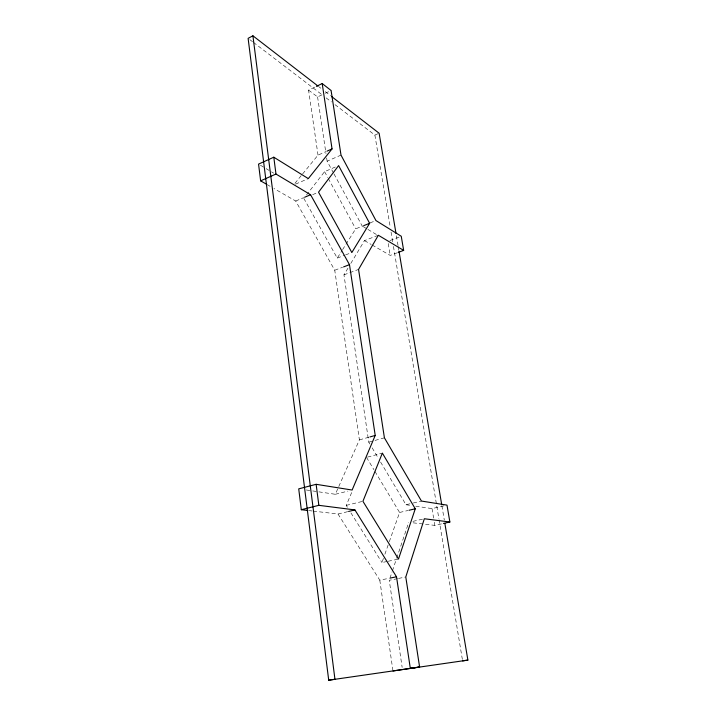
<?xml version="1.0" encoding="UTF-8"?>
<svg xmlns="http://www.w3.org/2000/svg" width="716" height="716" viewBox="0 0 716 716"><rect width="100%" height="100%" fill="white"/><g stroke="black" fill="none" stroke-linecap="round" stroke-linejoin="round"><path stroke-width="0.54" stroke-dasharray="3.58 2.69" d="M389.952 578.179L392.082 571.86M392.44 570.804L396.333 559.205M396.691 558.158L408.747 522.313M387.123 561.469L381.959 562.552L383.427 558.382M384.895 554.211L388.94 542.728M389.307 541.69L399.591 512.468L374.504 470.672M347.412 507.259L346.24 505.389L352.281 491.087M312.722 490.934L335.339 494.282L359.396 439.875L334.748 270.227L295.708 201.035L273.906 188.487M369.895 444.045L368.767 442.157L343.957 274.846L347.949 268.187M350.804 263.434L364.48 240.603L378.343 235.251M303.835 198.404L337.263 258.091L342.024 250.537M342.615 249.589L355.7 228.816L362.672 226.068M306.511 194.958L324.572 171.67L335.607 166.891M294.938 183.305L301.937 174.767M302.635 173.916L318.02 155.139L326.031 151.586M318.02 155.139L308.569 90.118L316.356 86.368M308.569 90.118L317.582 96.92L324.33 93.707M325.297 93.25L331.087 90.493M334.99 104.643L374.88 135.091L379.122 133.221M333.486 172.977L327.114 161.19L341.004 155.104M295.511 184.155L308.31 178.615M295.708 201.035L303.638 197.67M312.65 194.671L317.555 192.604M370.056 222.9L375.963 220.573M337.263 258.091L344.548 255.299M345.595 254.905L351.842 252.506M389.943 240.576L401.255 236.262M334.748 270.227L342.606 267.265M372.105 244.988L390.211 255.406L397.452 252.703M343.957 274.846L358.555 269.422M359.396 439.875L368.892 437.225M368.767 442.157L373.985 440.707M375.023 440.421L384.411 437.825M367.577 457.094L382.362 453.121M335.339 494.282L347.922 491.095M346.24 505.389L362.923 501.29M313.178 511.099L338.006 514.007L348.576 511.457M380.608 462.071L405.99 504.744L412.183 503.267M413.213 503.026L421.464 501.057M399.591 512.468L407.959 510.508M415.754 506.185L432.034 508.602L445.925 505.362M412.908 521.364L424.337 518.751M413.096 522.823L434.809 525.374L443.41 523.45M388.153 561.255L398.481 559.089M338.006 514.007L379.784 580.166L389.2 578.277M397.514 578.635L389.244 580.291L402.159 667.402M398.543 578.43L405.784 576.989M308.856 510.589L312.095 510.973M306.26 489.977L311.648 490.773M405.99 504.744L411.414 505.55M267.265 184.665L270.111 186.303M364.48 240.603L371.148 244.442M260.454 165.253L265.18 168.072M266.119 168.636L273.691 173.156M363.137 226.578L366.95 228.851M367.899 229.424L376.464 234.535M249.884 39.693L252.542 41.725M253.428 42.396L322.576 95.174M326.12 97.877L331.436 101.941M319.103 86.896L320.866 88.256M325.279 91.666L330.577 95.756M350.93 512.889L381.959 562.552M366.52 457.381L373.931 469.723M372.15 447.84L378.352 458.276M324.572 171.67L327.74 177.479M328.268 178.454L355.7 228.816M334.023 173.961L362.189 226.014M396.395 235.734L398.06 245.651M398.248 246.751L398.803 250.063M441.888 505.782L444.305 520.111M374.88 135.091L390.327 227.688M391.061 232.1L392.717 242.017M393.451 246.429L438.881 518.697M439.069 519.798L462.42 659.794M388.242 243.521L390.211 255.406M432.034 508.602L433.592 518.035M434.29 522.232L434.809 525.374M317.582 96.92L325.977 153.564M326.621 157.923L327.114 161.19M379.784 580.166L392.824 669.881"/><path stroke-width="1.07" d="M415.271 508.79L398.481 559.089L362.923 501.29L382.362 453.121L415.271 508.79L408.997 510.266M266.316 184.128L260.633 180.853L258.557 164.116L273.798 157.207L275.973 174.042L310.583 194.734L349.489 264.678L375.22 435.453L352.12 490.039L316.132 484.311L298.724 488.867L301.302 509.702L307.782 510.463M369.635 223.311L351.842 252.506L318.53 192.183L338.614 165.593L369.635 223.311L363.665 225.674M316.356 86.368L322.191 83.548L332.045 148.91L308.31 178.615L273.798 157.207M318.217 86.215L252.909 35.8L248.112 38.342L328.716 680.2L467.888 660.098L444.86 523.423M327.033 151.139L332.045 148.91M260.633 180.853L275.973 174.042M304.631 197.249L310.583 194.734M343.59 266.898L349.489 264.678M398.481 252.309L403.654 250.385L401.255 236.262L375.963 220.573L341.004 155.104L331.087 90.493L322.191 83.548M369.948 436.93L375.22 435.453M301.302 509.702L318.853 505.326L354.921 509.917L396.512 576.801L410.313 668.359L419.603 667.017L405.784 576.989L424.337 518.751L449.872 522.009L446.999 505.12L421.464 501.057L384.411 437.825L358.555 269.422L378.343 235.251L403.654 250.385M348.576 511.457L354.921 509.917M443.41 523.45L449.872 522.009M390.238 578.063L396.512 576.801M328.716 680.2L334.945 679.26L252.909 35.8M392.986 670.973L419.603 667.017M462.608 660.895L467.888 660.098M331.463 96.436L379.122 133.221L396.02 233.523M398.991 251.164L441.709 504.682M316.132 484.311L318.853 505.326"/></g></svg>
